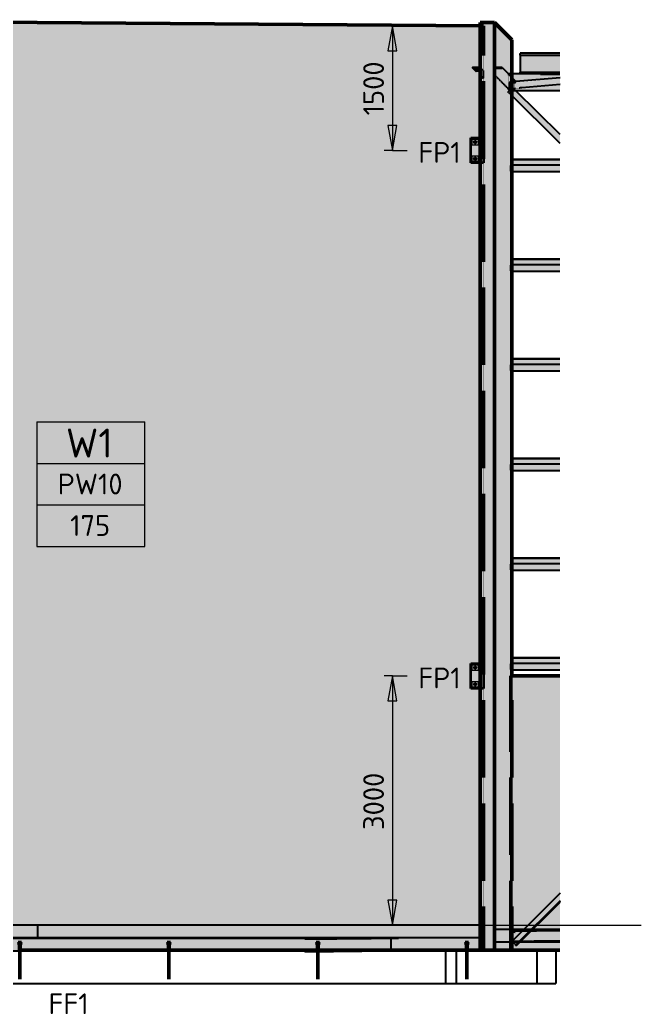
# Model space of a CAD drawing. Header units: millimetres. Extents: x -1292747 to -1174108, y -8316 to 50210.
# Drawn here: x -1286331 to -1278849, y 4129 to 16099 of the extents above; entities that cross this region are included whole.
import ezdxf

# ---------------------------------------------------------------- set-up
doc = ezdxf.new("R2010")
doc.units = ezdxf.units.MM
doc.linetypes.add('Hidden', pattern=[4, 3, -1])
doc.linetypes.add('Hidden Double', pattern=[7, 5, -2])
for name, color, linetype, lineweight in [('A-010-D_DIM', 211, 'Continuous', 13), ('A-010-D_DIM-100', 211, 'Continuous', 13), ('A-060-M_DETAIL', 3, 'Continuous', 25), ('A-200-A_WALL', 211, 'Continuous', 18), ('A-200-H_WALL', 111, 'Continuous', 13), ('A-200-M_WALL_EXT', 113, 'Continuous', 13), ('A-200-M_WALL_PAT', 111, 'Continuous', 13), ('A-200-MH_WALL', 110, 'Hidden', 13), ('A-230-M_FLOOR', 192, 'Continuous', 13), ('A-230-MH_FLOOR', 190, 'Hidden Double', 13), ('S-160-M_FOUND', 171, 'Continuous', 13), ('S-280-M_STRUCT_FRAME', 12, 'Continuous', 13), ('Z-060-M_DETAIL', 92, 'Continuous', 25), ('Z-230-A_LEVEL', 51, 'Continuous', 13)]:
    doc.layers.add(name, color=color, linetype=linetype, lineweight=lineweight)
doc.styles.add('ISOCPEUR', font='isocpeur.ttf', dxfattribs={"height": 250})
doc.styles.add('ISOCPEUR_B', font='', dxfattribs={"height": 350})
doc.styles.get('ISOCPEUR_B').set_extended_font_data('ISOCPEUR', bold=True)
doc.dimstyles.new('2_5___Arrow___Transparent', dxfattribs={"dimscale": 304.8, "dimtxt": 248.995294, "dimasz": 0.984252, "dimexe": 0.328084, "dimexo": 0.524934, "dimgap": 0.082021, "dimtad": 1, "dimdec": 0, "dimzin": 0, "dimdsep": 46, "dimtxsty": 'ISOCPEUR', "dimsah": 1, "dimcen": 0.09, "dimadec": 0, "dimazin": 0, "dimtfac": 1, "dimtdec": 4, "dimtix": 1, "dimtmove": 0, "dimatfit": 3, "dimfxl": 1, "dimtvp": 1, "dimtolj": 1, "dimtzin": 0, "dimlwd": 18, "dimlwe": 18, "dimarcsym": 2})

# ---------------------------------------------------------------- blocks, each defined once
blk = doc.blocks.new('NRP_Framing-Steel-EA - RA728 - 90x90x8EA-4104764-S3_501-PRECAST SECTION 1B')
at = {"layer": 'S-280-M_STRUCT_FRAME', "linetype": 'Hidden', "lineweight": 25}
for points in [[(-1280789, 15437), (-1280789, 15527), (-1280880, 15528), (-1280880, 15525), (-1280878, 15521), (-1280875, 15520), (-1280802, 15518), (-1280799, 15516), (-1280798, 15513), (-1280797, 15511), (-1280797, 15442), (-1280796, 15438), (-1280792, 15437)], [(-1280836, 15481), (-1280876, 15520), (-1280878, 15521), (-1280837, 15481)], [(-1280797, 15481), (-1280798, 15512), (-1280805, 15519), (-1280874, 15519), (-1280836, 15481), (-1280798, 15481)], [(-1280797, 15511), (-1280798, 15515), (-1280800, 15517), (-1280804, 15519), (-1280805, 15518), (-1280798, 15511)], [(-1280789, 15432), (-1280789, 15434), (-1280794, 15437), (-1280796, 15438)], [(-1280789, 15437), (-1280792, 15437), (-1280789, 15434)]]:
    blk.add_hatch(color=256, dxfattribs=at).paths.add_polyline_path(points)
at = {"layer": 'S-280-M_STRUCT_FRAME', "lineweight": 25}
for p, q in [((-1280789, 15527), (-1280880, 15528)), ((-1280880, 15528), (-1280880, 15525)), ((-1280878, 15521), (-1280839, 15482)), ((-1280875, 15520), (-1280805, 15519)), ((-1280797, 15481), (-1280836, 15481)), ((-1280797, 15511), (-1280797, 15442)), ((-1280789, 15437), (-1280789, 15527)), ((-1280796, 15438), (-1280788, 15430)), ((-1280792, 15437), (-1280789, 15437))]:
    blk.add_line(p, q, dxfattribs=at)
at = {"layer": 'S-280-M_STRUCT_FRAME', "linetype": 'Hidden', "lineweight": 25}
for p, q in [((-1280751, 15489), (-1280789, 15527)), ((-1280751, 15489), (-1280752, 15399)), ((-1280789, 15437), (-1280752, 15399)), ((-1280788, 15430), (-1280758, 15400)), ((-1280752, 15399), (-1280755, 15399))]:
    blk.add_line(p, q, dxfattribs=at)
at = {"layer": 'S-280-M_STRUCT_FRAME', "lineweight": 25, "flags": 128}
for points in [[(-1280880, 15525), (-1280880, 15524), (-1280879, 15523), (-1280879, 15522), (-1280878, 15521), (-1280877, 15520), (-1280876, 15520), (-1280875, 15520)], [(-1280805, 15519), (-1280804, 15519), (-1280802, 15518), (-1280800, 15517), (-1280799, 15516), (-1280798, 15515), (-1280798, 15513), (-1280797, 15511)], [(-1280797, 15442), (-1280797, 15441), (-1280797, 15440), (-1280796, 15439), (-1280796, 15438), (-1280795, 15437), (-1280794, 15437), (-1280792, 15437)]]:
    blk.add_lwpolyline(points, dxfattribs=at)
at = {"layer": 'S-280-M_STRUCT_FRAME', "lineweight": 25}
blk.add_ellipse((-1280836, 15486), major_axis=(3.54, 3.53), ratio=0.992414, start_param=3.141593, end_param=3.925774, dxfattribs=at)
at = {"layer": 'S-280-M_STRUCT_FRAME', "linetype": 'Hidden', "lineweight": 25}
blk.add_ellipse((-1280755, 15404), major_axis=(3.54, 3.53), ratio=0.992414, start_param=3.141593, end_param=3.925774, dxfattribs=at)
blk = doc.blocks.new('NRP_Framing-Steel-EA - RB725 - 75x75x8EA-3939197-S3_501-PRECAST SECTION 1B')
at = {"layer": 'S-280-M_STRUCT_FRAME', "linetype": 'Hidden', "lineweight": 25}
h = blk.add_hatch(color=256, dxfattribs=at)
h.paths.add_polyline_path([(-1280380, 15348), (-1280378, 15349), (-1280382, 15348), (-1280380, 15348)])
h.paths.add_polyline_path([(-1280362, 15350), (-1279826, 15399), (-1279826, 15403), (-1280358, 15355), (-1280359, 15352), (-1280362, 15350)])
for points in [[(-1280380, 15348), (-1280302, 15348), (-1279826, 15391), (-1279826, 15398), (-1280378, 15348)], [(-1280358, 15356), (-1279826, 15403), (-1279826, 15406), (-1280358, 15359)], [(-1280291, 15340), (-1279826, 15382), (-1279826, 15391), (-1280297, 15347), (-1280293, 15345), (-1280291, 15342), (-1280291, 15340)], [(-1280296, 15286), (-1279826, 15328), (-1279826, 15382), (-1280291, 15340), (-1280292, 15328)], [(-1280289, 15281), (-1279826, 15323), (-1279826, 15328), (-1280296, 15286), (-1280295, 15283), (-1280293, 15281), (-1280289, 15281)], [(-1280289, 15281), (-1280285, 15281), (-1280193, 15289)]]:
    blk.add_hatch(color=256, dxfattribs=at).paths.add_polyline_path(points)
for p, q in [((-1280422, 15353), (-1280358, 15359)), ((-1280422, 15350), (-1280422, 15353)), ((-1280378, 15341), (-1280418, 15345)), ((-1280372, 15279), (-1280372, 15333)), ((-1280366, 15273), (-1280369, 15274)), ((-1280285, 15281), (-1280366, 15273))]:
    blk.add_line(p, q, dxfattribs=at)
at = {"layer": 'S-280-M_STRUCT_FRAME', "lineweight": 25}
for p, q in [((-1280358, 15359), (-1279826, 15406)), ((-1279826, 15322), (-1280285, 15281))]:
    blk.add_line(p, q, dxfattribs=at)
at = {"layer": 'S-280-M_STRUCT_FRAME', "linetype": 'Hidden', "lineweight": 25}
for centre, major_axis, start_param, end_param in [((-1280418, 15350), (-0.45, 4.98), 1.440557, 3.011353), ((-1280378, 15333), (-0.71, 7.97), 4.58215, 6.152946), ((-1280369, 15279), (-0.45, 4.98), 1.440557, 3.011354)]:
    blk.add_ellipse(centre, major_axis=major_axis, ratio=0.74367, start_param=start_param, end_param=end_param, dxfattribs=at)
blk = doc.blocks.new('NRP_Framing-Steel-EA - WB725 - 75x75x8EA-3950898-S3_501-PRECAST SECTION 1B')
at = {"layer": 'S-280-M_STRUCT_FRAME', "linetype": 'Hidden', "lineweight": 25}
for points in [[(-1279826, 14612), (-1279826, 14717), (-1280363, 15248), (-1280432, 15248), (-1280436, 15244), (-1280436, 15215), (-1279849, 14635)], [(-1279826, 14717), (-1279826, 14717), (-1280144, 15031)]]:
    blk.add_hatch(color=256, dxfattribs=at).paths.add_polyline_path(points)
for p, q in [((-1280451, 15229), (-1280436, 15244)), ((-1280436, 15215), (-1280451, 15229)), ((-1280432, 15248), (-1280398, 15283)), ((-1280363, 15248), (-1280398, 15283)), ((-1280398, 15283), (-1280398, 15283)), ((-1280363, 15248), (-1280398, 15283))]:
    blk.add_line(p, q, dxfattribs=at)
at = {"layer": 'S-280-M_STRUCT_FRAME', "lineweight": 25}
for p, q in [((-1280436, 15244), (-1280432, 15248)), ((-1279826, 14612), (-1280436, 15215)), ((-1279826, 14717), (-1280363, 15248)), ((-1279826, 14717), (-1280363, 15248))]:
    blk.add_line(p, q, dxfattribs=at)
blk = doc.blocks.new('NRP_Framing-Steel-EA - WB725 - 75x75x8EA-3950896-S3_501-PRECAST SECTION 1B')
at = {"layer": 'S-280-M_STRUCT_FRAME', "linetype": 'Hidden', "lineweight": 25}
for points in [[(-1280400, 5005), (-1279826, 5577), (-1279826, 5584), (-1280403, 5008), (-1280401, 5006)], [(-1280362, 4967), (-1279826, 5501), (-1279826, 5577), (-1280400, 5005)], [(-1280359, 4964), (-1279826, 5496), (-1279826, 5501), (-1280361, 4967), (-1280359, 4964)], [(-1280359, 4958), (-1279826, 5489), (-1279826, 5495), (-1280361, 4961), (-1280360, 4959)], [(-1279826, 5485), (-1279826, 5489), (-1280359, 4958), (-1280357, 4956)], [(-1279826, 5478), (-1279826, 5485), (-1280357, 4956), (-1280350, 4956)]]:
    blk.add_hatch(color=256, dxfattribs=at).paths.add_polyline_path(points)
at = {"layer": 'S-280-M_STRUCT_FRAME', "lineweight": 25}
for p, q in [((-1279826, 5584), (-1280403, 5009)), ((-1279826, 5495), (-1280362, 4961)), ((-1279826, 5485), (-1280357, 4956)), ((-1280350, 4956), (-1279826, 5478)), ((-1280362, 4967), (-1280400, 5005)), ((-1280357, 4956), (-1280359, 4958)), ((-1280350, 4956), (-1280357, 4956))]:
    blk.add_line(p, q, dxfattribs=at)
for centre, major_axis, start_param, end_param in [((-1280399, 5005), (-3.53, 3.54), 6.221689, 7.792486), ((-1280363, 4967), (-5.65, 5.66), 4.127294, 4.650893), ((-1280358, 4958), (-3.53, 3.54), 6.221689, 7.792486)]:
    blk.add_ellipse(centre, major_axis=major_axis, ratio=0.061747, start_param=start_param, end_param=end_param, dxfattribs=at)
at = {"layer": 'S-280-M_STRUCT_FRAME', "linetype": 'Hidden', "lineweight": 25}
for centre in [(-1280399, 5005), (-1280358, 4958)]:
    blk.add_ellipse(centre, major_axis=(-3.53, 3.54), ratio=0.061747, start_param=6.221689, end_param=6.483489, dxfattribs=at)
blk = doc.blocks.new('NRP_Precast Connection Single _v2_ - F_ - BASE DETAIL _SLAB_-1252420-S3_501-PRECAST SECTION 1B')
at = {"layer": 'Z-060-M_DETAIL', "lineweight": 50}
blk.add_hatch(color=256, dxfattribs=at).paths.add_polyline_path([(-1282742, 4969), (-1282740, 4969), (-1282737, 4972), (-1282736, 4977), (-1282740, 4981), (-1282745, 4980), (-1282748, 4977), (-1282748, 4973), (-1282743, 4969)])
at = {"layer": 'Z-060-M_DETAIL', "lineweight": 35}
for p, q in [((-1282721, 4995), (-1282763, 4995)), ((-1282763, 4995), (-1282763, 4990)), ((-1282763, 4990), (-1282758, 4985)), ((-1282758, 4985), (-1282758, 4965)), ((-1282758, 4965), (-1282755, 4961)), ((-1282755, 4961), (-1282755, 4900)), ((-1282729, 4962), (-1282726, 4965)), ((-1282729, 4900), (-1282729, 4962)), ((-1282726, 4985), (-1282721, 4990)), ((-1282726, 4965), (-1282726, 4985)), ((-1282721, 4990), (-1282721, 4995)), ((-1282755, 4900), (-1282750, 4900)), ((-1282750, 4900), (-1282734, 4900)), ((-1282734, 4900), (-1282729, 4900))]:
    blk.add_line(p, q, dxfattribs=at)
at = {"layer": 'Z-060-M_DETAIL', "lineweight": 18}
for p, q in [((-1282734, 4935), (-1282750, 4935)), ((-1282750, 4935), (-1282750, 4900)), ((-1282734, 4900), (-1282734, 4935))]:
    blk.add_line(p, q, dxfattribs=at)
at = {"layer": 'Z-060-M_DETAIL', "lineweight": 50}
blk.add_line((-1282742, 4935), (-1282742, 4550), dxfattribs=at)
at = {"layer": 'Z-060-M_DETAIL', "lineweight": 18}
for start, end in [(0, 180), (180, 0)]:
    blk.add_arc((-1282742, 4975), 6, start, end, dxfattribs=at)
blk = doc.blocks.new('NRP_Precast Connection Single _v2_ - F_ - PANEL DETAIL _CORNER CLIP_-1252424-S3_501-PRECAST SECTION 1B')
at = {"layer": 'Z-060-M_DETAIL', "lineweight": 35}
for p, q in [((-1280898, 14377), (-1280898, 14677)), ((-1280898, 14677), (-1280748, 14677)), ((-1280748, 14677), (-1280748, 14377)), ((-1280748, 14377), (-1280898, 14377))]:
    blk.add_line(p, q, dxfattribs=at)
at = {"layer": 'Z-060-M_DETAIL', "lineweight": 18}
for p, q in [((-1280883, 14592), (-1280883, 14662)), ((-1280883, 14662), (-1280813, 14662)), ((-1280813, 14662), (-1280813, 14592)), ((-1280813, 14592), (-1280883, 14592)), ((-1280883, 14392), (-1280883, 14462)), ((-1280883, 14462), (-1280813, 14462)), ((-1280813, 14392), (-1280883, 14392)), ((-1280813, 14462), (-1280813, 14392))]:
    blk.add_line(p, q, dxfattribs=at)
at = {"layer": 'Z-060-M_DETAIL', "lineweight": 13}
for p, q in [((-1280873, 14627), (-1280848, 14627)), ((-1280848, 14627), (-1280848, 14652)), ((-1280848, 14627), (-1280848, 14602)), ((-1280823, 14627), (-1280848, 14627)), ((-1280873, 14427), (-1280848, 14427)), ((-1280848, 14427), (-1280848, 14452)), ((-1280848, 14427), (-1280848, 14402)), ((-1280823, 14427), (-1280848, 14427))]:
    blk.add_line(p, q, dxfattribs=at)
at = {"layer": 'Z-060-M_DETAIL'}
for p, q in [((-1280865, 14627), (-1280856, 14642)), ((-1280865, 14627), (-1280856, 14612)), ((-1280856, 14642), (-1280839, 14642)), ((-1280856, 14612), (-1280839, 14612)), ((-1280839, 14642), (-1280830, 14627)), ((-1280839, 14612), (-1280830, 14627)), ((-1280865, 14427), (-1280856, 14442)), ((-1280865, 14427), (-1280856, 14412)), ((-1280856, 14442), (-1280839, 14442)), ((-1280856, 14412), (-1280839, 14412)), ((-1280839, 14442), (-1280830, 14427)), ((-1280839, 14412), (-1280830, 14427))]:
    blk.add_line(p, q, dxfattribs=at)
for centre in [(-1280848, 14627), (-1280848, 14427)]:
    blk.add_circle(centre, 10, dxfattribs=at)
blk = doc.blocks.new('NRP_Wall Instance Details Tag _v2_ - Details-2288399-S3_501-PRECAST SECTION 1B')
at = {"layer": 'A-200-A_WALL'}
for p, q in [((-1286127, 11260), (-1284827, 11260)), ((-1286127, 11260), (-1286127, 9760)), ((-1284827, 9760), (-1284827, 11260)), ((-1286127, 10760), (-1284827, 10760)), ((-1286127, 10260), (-1284827, 10260)), ((-1286127, 9760), (-1284827, 9760)), ((-1286127, 9760), (-1284827, 9760))]:
    blk.add_line(p, q, dxfattribs=at)
blk = doc.blocks.new('DIMBLOCK1-S3_501-PRECAST SECTION 1B')
at = {"layer": 'A-010-D_DIM-100', "lineweight": 18}
for points in [[(-1281845, 8200), (-1281898, 7900), (-1281792, 7900)], [(-1281845, 5200), (-1281792, 5500), (-1281898, 5500)]]:
    blk.add_hatch(color=256, dxfattribs=at).paths.add_polyline_path(points)
for p, q in [((-1281845, 8200), (-1281945, 8200)), ((-1281845, 8200), (-1281898, 7900)), ((-1281845, 8200), (-1281845, 5200)), ((-1281792, 7900), (-1281845, 8200)), ((-1281845, 8200), (-1281668, 8200)), ((-1281898, 7900), (-1281792, 7900)), ((-1281792, 5500), (-1281898, 5500)), ((-1281898, 5500), (-1281845, 5200)), ((-1281845, 5200), (-1281792, 5500)), ((-1281845, 5200), (-1281945, 5200)), ((-1281845, 5200), (-1281793, 5200))]:
    blk.add_line(p, q, dxfattribs=at)
at = {"layer": 'A-010-D_DIM-100', "color": 0, "lineweight": 18, "insert": (-1282196, 6346), "char_height": 250, "width": 850.41, "attachment_point": 1, "rotation": 90, "line_spacing_factor": 1.149209, "style": 'ISOCPEUR'}
blk.add_mtext('3000', dxfattribs=at)
blk = doc.blocks.new('DIMBLOCK2-S3_501-PRECAST SECTION 1B')
at = {"layer": 'A-010-D_DIM-100', "lineweight": 18}
for points in [[(-1281845, 16027), (-1281898, 15727), (-1281792, 15727)], [(-1281845, 14527), (-1281792, 14827), (-1281898, 14827)]]:
    blk.add_hatch(color=256, dxfattribs=at).paths.add_polyline_path(points)
for p, q in [((-1281845, 16027), (-1281945, 16027)), ((-1281845, 16027), (-1281898, 15727)), ((-1281845, 16027), (-1281845, 14527)), ((-1281792, 15727), (-1281845, 16027)), ((-1281845, 16027), (-1280908, 16027)), ((-1281898, 15727), (-1281792, 15727)), ((-1281792, 14827), (-1281898, 14827)), ((-1281898, 14827), (-1281845, 14527)), ((-1281845, 14527), (-1281792, 14827)), ((-1281845, 14527), (-1281945, 14527)), ((-1281845, 14527), (-1281668, 14527))]:
    blk.add_line(p, q, dxfattribs=at)
at = {"layer": 'A-010-D_DIM-100', "color": 0, "lineweight": 18, "insert": (-1282196, 14949), "char_height": 250, "width": 787.21, "attachment_point": 1, "rotation": 90, "line_spacing_factor": 1.149209, "style": 'ISOCPEUR'}
blk.add_mtext('1500', dxfattribs=at)

msp = doc.modelspace()

# ---------------------------------------------------------------- hatches: boundary and pattern name
at = {"layer": 'A-200-H_WALL'}
for points in [[(-1281294.1, 4900), (-1280960.3, 4900), (-1280960.8, 4962), (-1280963.3, 4965), (-1280963.3, 4985), (-1280968.3, 4990), (-1280968.3, 4995), (-1280926.3, 4995), (-1280926.3, 4990), (-1280931.3, 4985), (-1280931.6, 4964.7), (-1280934.3, 4961.4), (-1280934.3, 4900), (-1280789.4, 4900), (-1280789.4, 15431.8), (-1280795.6, 15438), (-1280797.4, 15441.9), (-1280797.4, 15480.7), (-1280838.3, 15481.3), (-1280839.3, 15482.1), (-1280877.9, 15520.9), (-1280879.8, 15527.2), (-1280879.8, 15527.9), (-1280789.4, 15527.9), (-1280789.4, 16027), (-1290119.8, 16098.8), (-1290119.8, 15805.2), (-1290030.9, 15805.2), (-1290030.9, 15059.5), (-1290029.3, 15061), (-1290024.3, 15061), (-1290024.3, 15019), (-1290029.3, 15019), (-1290030.9, 15019), (-1290030.9, 13731.5), (-1290029.3, 13733), (-1290024.3, 13733), (-1290024.3, 13691), (-1290029.3, 13691), (-1290030.9, 13691), (-1290030.9, 12403.5), (-1290029.3, 12405), (-1290024.3, 12405), (-1290024.3, 12363), (-1290029.3, 12363), (-1290030.9, 12363), (-1290030.9, 11075.5), (-1290029.3, 11077), (-1290024.3, 11077), (-1290024.3, 11035), (-1290029.3, 11035), (-1290030.9, 11035), (-1290030.9, 9747.5), (-1290029.3, 9749), (-1290024.3, 9749), (-1290024.3, 9707), (-1290029.3, 9707), (-1290030.9, 9707), (-1290030.9, 8419.5), (-1290029.3, 8421), (-1290024.3, 8421), (-1290024.3, 8379), (-1290029.3, 8379), (-1290030.9, 8379), (-1290030.9, 4900), (-1289932.8, 4900), (-1289933.3, 4962), (-1289935.8, 4965), (-1289935.8, 4985), (-1289940.8, 4990), (-1289940.8, 4995), (-1289898.8, 4995), (-1289898.8, 4990), (-1289903.8, 4985), (-1289903.8, 4965), (-1289906.8, 4961.4), (-1289906.8, 4900), (-1288138.3, 4900), (-1288138.8, 4962), (-1288141.3, 4965), (-1288141.3, 4985), (-1288146.3, 4990), (-1288146.3, 4995), (-1288104.3, 4995), (-1288104.3, 4990), (-1288109.3, 4985), (-1288109.3, 4965), (-1288112.3, 4961.4), (-1288112.3, 4900), (-1286343.8, 4900), (-1286344.3, 4962), (-1286346.8, 4965), (-1286346.8, 4985), (-1286351.8, 4990), (-1286351.8, 4995), (-1286309.8, 4995), (-1286309.8, 4990), (-1286314.8, 4985), (-1286314.8, 4965), (-1286317.8, 4961.4), (-1286317.8, 4900), (-1284549.3, 4900), (-1284549.8, 4962), (-1284552.3, 4965), (-1284552.3, 4985), (-1284557.3, 4990), (-1284557.3, 4995), (-1284515.3, 4995), (-1284515.3, 4990), (-1284520.3, 4985), (-1284520.3, 4965), (-1284523.3, 4961.4), (-1284523.3, 4900), (-1282754.8, 4900), (-1282755.3, 4962), (-1282757.8, 4965), (-1282757.8, 4985), (-1282762.8, 4990), (-1282762, 4995), (-1282720.8, 4995), (-1282720.8, 4990), (-1282725.8, 4985), (-1282725.8, 4965), (-1282728.8, 4961.4), (-1282728.8, 4900), (-1282725.8, 4900)], [(-1280359.5, 4900), (-1279826.1, 4900), (-1279826.1, 5478), (-1280350, 4955.7), (-1280356.5, 4955.7), (-1280361.4, 4961.6), (-1280359.5, 4964.5), (-1280361.9, 4967), (-1280402.6, 5009.1), (-1279826.1, 5584), (-1279826.1, 8200), (-1280418.5, 8200), (-1280418.5, 4900)]]:
    msp.add_hatch(color=256, dxfattribs=at).paths.add_polyline_path(points)
h = msp.add_hatch(color=256, dxfattribs=at)
h.paths.add_polyline_path([(-1280560.1, 4900), (-1280418.5, 4900), (-1280417.6, 8200), (-1280405.5, 8200), (-1280405.5, 8274), (-1280417.5, 8275.1), (-1280417.6, 8292.6), (-1280417.3, 8350), (-1280405.5, 8350), (-1280405.5, 9474), (-1280417.5, 9475.1), (-1280417.6, 9481.7), (-1280417.3, 9550), (-1280405.5, 9550), (-1280405.5, 10674), (-1280417.5, 10675.1), (-1280417.6, 10677.9), (-1280417.3, 10750), (-1280405.5, 10750), (-1280405.5, 11874), (-1280417.5, 11875.1), (-1280417.6, 11877.9), (-1280417.3, 11950), (-1280405.5, 11950), (-1280405.5, 13074), (-1280417.5, 13075.1), (-1280417.6, 13077.9), (-1280417.3, 13150), (-1280405.5, 13150), (-1280405.5, 14274), (-1280417.5, 14275.1), (-1280417.6, 14277.9), (-1280417.3, 14350), (-1280405.5, 14350), (-1280405.5, 15184.5), (-1280435.9, 15214.6), (-1280435.9, 15244), (-1280432, 15248), (-1280443.6, 15248.5), (-1280444.4, 15255.5), (-1280444.5, 15267.4), (-1280447.2, 15268.1), (-1280613.8, 15435.5), (-1280613.8, 4900)])
h.paths.add_polyline_path([(-1280610.7, 15435.5), (-1280607.6, 15436.5), (-1280605.9, 15439.3), (-1280606.8, 15439.4), (-1280610.7, 15435.5)])
h.paths.add_polyline_path([(-1280444, 15445.3), (-1280443.2, 15448), (-1280405.5, 15448), (-1280405.5, 15858.3), (-1280613.8, 16067.7), (-1280613.8, 15525.8), (-1280523.4, 15525.1), (-1280444.1, 15445.5)])
h.paths.add_polyline_path([(-1280528.4, 15517.2), (-1280525.3, 15518.2), (-1280523.5, 15521), (-1280524.5, 15521), (-1280528.3, 15517.3)])
at = {"layer": 'A-200-M_WALL_PAT'}
h = msp.add_hatch(dxfattribs=at)
h.set_pattern_fill('FP_1', color=8, angle=-63.43495, style=0, pattern_type=2)
h.set_pattern_definition([(296.565, (-1293969.32, 76.2), (-0.0004, 507.9998), [56.796, -1079.126]), (33.69, (-1293943.9, 25.4), (0.0002, 508.0005), [91.58, -1740.04]), (33.69, (-1293435.9, 25.4), (0.0002, 508.0005), [91.58, -1740.04]), (33.69, (-1292927.9, 25.4), (0.0002, 508.0005), [91.58, -1740.04]), (116.565, (-1293867.72, 76.2), (-0.0004, 507.9998), [56.796, -1079.126]), (213.69, (-1293893.1, 127), (0.0002, 508.0005), [91.58, -1740.04]), (213.69, (-1293385.1, 127), (0.0002, 508.0005), [91.58, -1740.04]), (213.69, (-1292877.1, 127), (0.0002, 508.0005), [91.58, -1740.04]), (26.565, (-1293766.1, 76.2), (0.0005, 508), [113.592, -1022.33]), (26.565, (-1293258.1, 76.2), (0.0005, 508), [113.592, -1022.33]), (270, (-1293664.5, 127), (508, 0.0004), [50.8, -457.2]), (225, (-1293664.5, 76.2), (-0.0004, 507.9997), [71.842, -646.578]), (135, (-1293715.3, 25.4), (-0.0004, 507.9997), [71.842, -646.578]), (288.43505, (-1293867.72, 228.6), (-0.0006, 508), [80.322, -1526.115]), (18.435, (-1293842.3, 152.4), (-0.0006, 508), [80.322, -1526.115]), (18.435, (-1293334.3, 152.4), (-0.0006, 508), [80.322, -1526.115]), (18.435, (-1292826.3, 152.4), (-0.0006, 508), [80.322, -1526.115]), (135, (-1293766.1, 177.8), (-0.0004, 507.9997), [71.842, -646.578]), (180, (-1293816.9, 228.6), (0.0004, -508), [50.8, -457.2]), (251.56505, (-1293994.72, 355.6), (-0.0003, 508), [80.322, -1526.115]), (315, (-1294020.1, 279.4), (-0.0004, 507.9997), [71.842, -646.578]), (71.56505, (-1293969.32, 228.6), (-0.0003, 508), [80.322, -1526.115]), (135, (-1293943.9, 304.8), (-0.0004, 507.9997), [71.842, -646.578]), (225, (-1293791.5, 355.6), (-0.0004, 507.9997), [71.842, -646.578]), (123.69, (-1293842.32, 304.8), (0.0002, 508.0005), [91.58, -1740.04]), (123.69, (-1293334.32, 304.8), (0.0002, 508.0005), [91.58, -1740.04]), (26.565, (-1293893.1, 381), (0.0005, 508), [56.796, -1079.126]), (26.565, (-1293385.1, 381), (0.0005, 508), [56.796, -1079.126]), (315, (-1293842.3, 406.4), (-0.0004, 507.9997), [71.842, -646.578]), (213.69, (-1293613.7, 482.6), (0.0002, 508.0005), [91.58, -1740.04]), (213.69, (-1293105.7, 482.6), (0.0002, 508.0005), [91.58, -1740.04]), (213.69, (-1292597.7, 482.6), (0.0002, 508.0005), [91.58, -1740.04]), (296.565, (-1293689.92, 431.8), (-0.0004, 507.9998), [56.796, -1079.126]), (45, (-1293664.5, 381), (-0.0004, 507.9997), [71.842, -646.578]), (90, (-1293613.7, 431.8), (-508, -0.0004), [50.8, -457.2]), (213.69, (-1293842.3, 508), (0.0002, 508.0005), [91.58, -1740.04]), (213.69, (-1293334.3, 508), (0.0002, 508.0005), [91.58, -1740.04]), (213.69, (-1292826.3, 508), (0.0002, 508.0005), [91.58, -1740.04]), (315, (-1293918.5, 457.2), (-0.0004, 507.9997), [35.921, -682.499]), (26.565, (-1293893.1, 431.8), (0.0005, 508), [56.796, -1079.126]), (26.565, (-1293385.1, 431.8), (0.0005, 508), [56.796, -1079.126]), (90, (-1293842.3, 457.2), (-508, -0.0004), [50.8, -457.2]), (333.435, (-1294045.5, 482.6), (-0.001, 508), [56.796, -1079.126]), (333.435, (-1293537.5, 482.6), (-0.001, 508), [56.796, -1079.126]), (243.435, (-1293994.72, 457.2), (-0.0004, 507.9998), [56.796, -1079.126]), (161.565, (-1294020.1, 406.4), (-0.0003, 508), [80.322, -1526.115]), (161.565, (-1293512.1, 406.4), (-0.0003, 508), [80.322, -1526.115]), (161.565, (-1293004.1, 406.4), (-0.0003, 508), [80.322, -1526.115]), (45, (-1294096.3, 431.8), (-0.0004, 507.9997), [71.842, -646.578]), (26.565, (-1294070.9, 0.0002), (0.0005, 508), [56.796, -1079.126]), (26.565, (-1293562.9, -0.0003), (0.0005, 508), [56.796, -1079.126]), (116.565, (-1294020.12, 25.4), (-0.0004, 507.9998), [56.796, -1079.126]), (206.565, (-1294045.5, 76.2), (0.0005, 508), [56.796, -1079.126]), (206.565, (-1293537.5, 76.2), (0.0005, 508), [56.796, -1079.126]), (296.565, (-1294096.32, 50.8), (-0.0004, 507.9998), [56.796, -1079.126]), (14.036, (-1293715.3, 228.6), (0.002, 508), [104.727, -1989.81]), (14.036, (-1293207.3, 228.6), (0.002, 508), [104.727, -1989.81]), (14.036, (-1292699.3, 228.6), (0.002, 508), [104.727, -1989.81]), (14.036, (-1292191.3, 228.6), (0.002, 508), [104.727, -1989.81]), (135, (-1293613.7, 254), (-0.0004, 507.9997), [71.842, -646.578]), (198.435, (-1293664.5, 304.8), (-0.0006, 508), [80.322, -1526.115]), (198.435, (-1293156.5, 304.8), (-0.0006, 508), [80.322, -1526.115]), (198.435, (-1292648.5, 304.8), (-0.0006, 508), [80.322, -1526.115]), (296.565, (-1293740.72, 279.4), (-0.0004, 507.9998), [56.796, -1079.126]), (333.435, (-1294070.9, 152.4), (-0.001, 508), [56.796, -1079.126]), (333.435, (-1293562.9, 152.4), (-0.001, 508), [56.796, -1079.126]), (45, (-1294020.1, 127), (-0.0004, 507.9997), [35.921, -682.499]), (116.565, (-1293994.72, 152.4), (-0.0004, 507.9998), [56.796, -1079.126]), (225, (-1294020.1, 203.2), (-0.0004, 507.9997), [71.842, -646.578])])
h.paths.add_polyline_path([(-1280613.8, 4900), (-1280613.8, 16067.7), (-1280789.4, 16069), (-1280789.4, 4900)])
at = {"layer": 'S-280-M_STRUCT_FRAME'}
for points in [[(-1279826.1, 15689.2), (-1279826.1, 15696.6), (-1280307.2, 15695.6), (-1280307.5, 15689.2), (-1280193.1, 15689.2)], [(-1279826.1, 15672.6), (-1279826.1, 15689.2), (-1280307.5, 15689.2), (-1280307.5, 15672.6), (-1280193.1, 15672.6)], [(-1280101.4, 15470.6), (-1279826.1, 15470.6), (-1279826.1, 15672.6), (-1280301.4, 15672.6), (-1280301.4, 15470.6), (-1280193.1, 15470.6)], [(-1280610.7, 15435.5), (-1280605.7, 15440.4), (-1280604.9, 15513.2), (-1280602.7, 15516), (-1280599.5, 15517.5), (-1280597.7, 15517.7), (-1280528.4, 15517.2), (-1280523.4, 15522.1), (-1280523.4, 15525.1), (-1280613.8, 15525.8), (-1280613.8, 15435.5)], [(-1280438.6, 15272.4), (-1280438, 15341.2), (-1280605.7, 15509.7), (-1280604.9, 15439.6), (-1280494.1, 15328.3)], [(-1280438, 15341.2), (-1280436.9, 15345.1), (-1280434, 15348.1), (-1280430, 15349.1), (-1280597.7, 15517.7), (-1280601.2, 15516.9), (-1280604, 15514.7), (-1280605.5, 15511.5), (-1280604.9, 15508.9), (-1280440.1, 15343.2)], [(-1280361.3, 15349.1), (-1280528.4, 15517.2), (-1280596.9, 15516.9), (-1280430, 15349.1), (-1280371.9, 15349.1)], [(-1280361.7, 15349.6), (-1280359.7, 15350.8), (-1280357.9, 15354.3), (-1280358.7, 15356.5), (-1280523.5, 15521), (-1280525.3, 15518.2), (-1280528.4, 15517.2), (-1280361.8, 15349.7)], [(-1280357.7, 15355.6), (-1280358.5, 15359.4), (-1280523.4, 15525.1), (-1280523.4, 15522.1), (-1280357.8, 15355.6)], [(-1280431.7, 15433), (-1279826.1, 15433.2), (-1279826.1, 15448), (-1280443.6, 15447.5), (-1280444, 15445.3), (-1280431.7, 15433)], [(-1280101.4, 15454), (-1279826.1, 15454), (-1279826.1, 15470.6), (-1280307.5, 15470.6), (-1280307.5, 15454), (-1280193.1, 15454)], [(-1279917.9, 15448), (-1279826.1, 15448.7), (-1279826.1, 15454), (-1280307.5, 15454), (-1280307.2, 15448), (-1280009.6, 15448)], [(-1280443.6, 15267.4), (-1280610.7, 15435.5), (-1280613.8, 15435.5), (-1280446.6, 15267.4)], [(-1280443.6, 15267.4), (-1280440.1, 15268.9), (-1280438.6, 15272.4), (-1280605.9, 15439.3), (-1280607.6, 15436.5), (-1280610.7, 15435.5), (-1280504.1, 15328.3)], [(-1280443.2, 15248), (-1279826.1, 15248.6), (-1279826.1, 15263), (-1280444.5, 15263), (-1280443.6, 15248.5)], [(-1279826.1, 14419.1), (-1279826.1, 14421), (-1280397.7, 14421), (-1280397.7, 14419.1), (-1280009.6, 14419.1)], [(-1279826.1, 14417.1), (-1279826.1, 14419.1), (-1280396.1, 14418.1), (-1280396.1, 14417.1), (-1280009.6, 14417.1)], [(-1279826.1, 14352), (-1279826.1, 14417.1), (-1280396.1, 14417.1), (-1280396.1, 14352), (-1280009.6, 14352)], [(-1279826.1, 14346.1), (-1279826.1, 14350), (-1280417.5, 14348.8), (-1280417.6, 14346.1), (-1280009.6, 14346.1)], [(-1279826.1, 14277.9), (-1279826.1, 14346.1), (-1280417.6, 14346.1), (-1280417.6, 14277.9), (-1280009.6, 14277.9)], [(-1279826.1, 14274), (-1279826.1, 14277.9), (-1280417.6, 14276.9), (-1280417.3, 14274), (-1280009.6, 14274)], [(-1279826.1, 14350), (-1279826.1, 14352), (-1280396.1, 14351), (-1280396.1, 14350), (-1280009.6, 14350)], [(-1279826.1, 13219.1), (-1279826.1, 13221), (-1280397.7, 13221), (-1280397.7, 13219.1), (-1280009.6, 13219.1)], [(-1279826.1, 13217.1), (-1279826.1, 13219.1), (-1280396.1, 13218.1), (-1280396.1, 13217.1), (-1280009.6, 13217.1)], [(-1279826.1, 13152), (-1279826.1, 13217.1), (-1280396.1, 13217.1), (-1280396.1, 13152), (-1280009.6, 13152)], [(-1279826.1, 13146.1), (-1279826.1, 13150), (-1280417.5, 13148.8), (-1280417.6, 13146.1), (-1280009.6, 13146.1)], [(-1279826.1, 13077.9), (-1279826.1, 13146.1), (-1280417.6, 13146.1), (-1280417.6, 13077.9), (-1280009.6, 13077.9)], [(-1279826.1, 13074), (-1279826.1, 13077.9), (-1280417.6, 13076.9), (-1280417.3, 13074), (-1280009.6, 13074)], [(-1279826.1, 13150), (-1279826.1, 13152), (-1280396.1, 13151), (-1280396.1, 13150), (-1280009.6, 13150)], [(-1279826.1, 12019.1), (-1279826.1, 12021), (-1280397.7, 12021), (-1280397.7, 12019.1), (-1280193.1, 12019.1)], [(-1279826.1, 12017.1), (-1279826.1, 12019.1), (-1280396.1, 12018.1), (-1280396.1, 12017.1), (-1280193.1, 12017.1)], [(-1279826.1, 11952), (-1279826.1, 12017.1), (-1280396.1, 12017.1), (-1280396.1, 11952), (-1280193.1, 11952)], [(-1279826.1, 11946.1), (-1279826.1, 11950), (-1280417.5, 11948.8), (-1280417.6, 11946.1), (-1280193.1, 11946.1)], [(-1279826.1, 11877.9), (-1279826.1, 11946.1), (-1280417.6, 11946.1), (-1280417.6, 11877.9), (-1280193.1, 11877.9)], [(-1279826.1, 11874), (-1279826.1, 11877.9), (-1280417.6, 11876.9), (-1280417.3, 11874), (-1280193.1, 11874)], [(-1279826.1, 11950), (-1279826.1, 11952), (-1280396.1, 11951), (-1280396.1, 11950), (-1280193.1, 11950)], [(-1279826.1, 10819.1), (-1279826.1, 10821), (-1280397.7, 10821), (-1280397.7, 10819.1), (-1280193.1, 10819.1)], [(-1279826.1, 10817.1), (-1279826.1, 10819.1), (-1280396.1, 10818.1), (-1280396.1, 10817.1), (-1280193.1, 10817.1)], [(-1279826.1, 10752), (-1279826.1, 10817.1), (-1280396.1, 10817.1), (-1280396.1, 10752), (-1280193.1, 10752)], [(-1279826.1, 10746.1), (-1279826.1, 10750), (-1280417.5, 10748.8), (-1280417.6, 10746.1), (-1280193.1, 10746.1)], [(-1279826.1, 10677.9), (-1279826.1, 10746.1), (-1280417.6, 10746.1), (-1280417.6, 10677.9), (-1280193.1, 10677.9)], [(-1279826.1, 10674), (-1279826.1, 10677.9), (-1280417.6, 10676.9), (-1280417.3, 10674), (-1280193.1, 10674)], [(-1279826.1, 10750), (-1279826.1, 10752), (-1280396.1, 10751), (-1280396.1, 10750), (-1280193.1, 10750)], [(-1279826.1, 9621), (-1280397.7, 9621), (-1280397.7, 9619.1), (-1279826.1, 9619.1)], [(-1279826.1, 9617.1), (-1280396.1, 9617.1), (-1280396.1, 9552), (-1279826.1, 9552)], [(-1279826.1, 9546.1), (-1279826.1, 9550), (-1280417.5, 9548.8), (-1280417.6, 9546.1)], [(-1279826.1, 9477.9), (-1279826.1, 9546.1), (-1280417.6, 9546.1), (-1280417.6, 9477.9)], [(-1279826.1, 9474), (-1279826.1, 9477.9), (-1280417.6, 9476.9), (-1280417.3, 9474)], [(-1279826.1, 9550), (-1279826.1, 9552), (-1280396.1, 9551), (-1280396.1, 9550)], [(-1279826.1, 8421), (-1280397.7, 8421), (-1280397.7, 8419.1), (-1279826.1, 8419.1)], [(-1279826.1, 8417.1), (-1280396.1, 8417.1), (-1280396.1, 8352), (-1279826.1, 8352)], [(-1279826.1, 8346.1), (-1279826.1, 8350), (-1280417.5, 8348.9), (-1280417.6, 8346.1)], [(-1279826.1, 8277.9), (-1279826.1, 8346.1), (-1280417.6, 8346.1), (-1280417.6, 8277.9)], [(-1279826.1, 8274), (-1279826.1, 8277.9), (-1280417.6, 8276.9), (-1280417.3, 8274)], [(-1279826.1, 8350), (-1279826.1, 8352), (-1280396.1, 8351), (-1280396.1, 8350)]]:
    msp.add_hatch(color=256, dxfattribs=at).paths.add_polyline_path(points)
h = msp.add_hatch(color=256, dxfattribs=at)
h.paths.add_polyline_path([(-1280444.5, 15263), (-1279826.1, 15263), (-1279826.1, 15321.8), (-1280290.9, 15280.9), (-1280295.1, 15283.2), (-1280295.8, 15285.7), (-1280291, 15342), (-1280293.7, 15345.6), (-1280298.7, 15347.7), (-1280301.6, 15347.9), (-1280383.7, 15348.6), (-1280386.7, 15349.1), (-1280434, 15348.1), (-1280436.9, 15345.1), (-1280438, 15341.2), (-1280439.3, 15269.9), (-1280442.3, 15267.6), (-1280444.5, 15267.4)])
h.paths.add_polyline_path([(-1280357.7, 15358.6), (-1279826.1, 15406.3), (-1279826.1, 15433), (-1280431.7, 15433), (-1280357.7, 15358.6)])
h = msp.add_hatch(color=256, dxfattribs=at)
h.paths.add_polyline_path([(-1279826.1, 9617.1), (-1279826.1, 9617.6), (-1280396.1, 9617.1)])
h.paths.add_polyline_path([(-1279826.1, 9617.6), (-1279826.1, 9618.1), (-1280396.1, 9617.6)])
h.paths.add_polyline_path([(-1279826.1, 9618.1), (-1279826.1, 9618.5), (-1280396.1, 9618.1)])
h.paths.add_polyline_path([(-1279826.1, 9618.5), (-1279826.1, 9618.8), (-1280396.1, 9618.5)])
h.paths.add_polyline_path([(-1279826.1, 9618.8), (-1279826.1, 9619), (-1280396.1, 9618.8)])
h.paths.add_polyline_path([(-1279826.1, 9619), (-1279826.1, 9619.1), (-1280396.2, 9619)])
h.paths.add_polyline_path([(-1279826.1, 9619.1), (-1279826.1, 9619.1), (-1280396.2, 9619.1)])
h = msp.add_hatch(color=256, dxfattribs=at)
h.paths.add_polyline_path([(-1279826.1, 8417.1), (-1279826.1, 8417.6), (-1280396.1, 8417.1)])
h.paths.add_polyline_path([(-1279826.1, 8417.6), (-1279826.1, 8418.1), (-1280396.1, 8417.6)])
h.paths.add_polyline_path([(-1279826.1, 8418.1), (-1279826.1, 8418.5), (-1280396.1, 8418.1)])
h.paths.add_polyline_path([(-1279826.1, 8418.5), (-1279826.1, 8418.8), (-1280396.1, 8418.5)])
h.paths.add_polyline_path([(-1279826.1, 8418.8), (-1279826.1, 8419), (-1280396.1, 8418.8)])
h.paths.add_polyline_path([(-1279826.1, 8419), (-1279826.1, 8419.1), (-1280396.2, 8419)])
h.paths.add_polyline_path([(-1279826.1, 8419.1), (-1279826.1, 8419.1), (-1280396.2, 8419.1)])

# ---------------------------------------------------------------- linework, layer by layer
at = {"layer": 'A-200-M_WALL_EXT', "lineweight": 50}
for p, q in [((-1280789.4, 16027), (-1290119.8, 16098.8)), ((-1280613.8, 16067.7), (-1280789.4, 16069)), ((-1280789.4, 16069), (-1280789.4, 4900)), ((-1280613.8, 4900), (-1280613.8, 16067.7)), ((-1280405.5, 15858.3), (-1280613.8, 16067.7)), ((-1280405.5, 15448), (-1280405.5, 15858.3)), ((-1280405.5, 14349.9), (-1280405.5, 15184.5)), ((-1280405.5, 13149.9), (-1280405.5, 14274.1)), ((-1280405.5, 11949.9), (-1280405.5, 13074.1)), ((-1280405.5, 10749.9), (-1280405.5, 11874.1)), ((-1280405.5, 9549.9), (-1280405.5, 10674.1)), ((-1280405.5, 8349.9), (-1280405.5, 9474.1)), ((-1280405.5, 8200), (-1280405.5, 8274.1)), ((-1279826.1, 8200), (-1280418.5, 8200)), ((-1286317.8, 4900), (-1284549.3, 4900)), ((-1284523.3, 4900), (-1282754.8, 4900)), ((-1282728.8, 4900), (-1280960.3, 4900)), ((-1280934.3, 4900), (-1279826.1, 4900))]:
    msp.add_line(p, q, dxfattribs=at)
at = {"layer": 'A-200-MH_WALL', "lineweight": 50}
for p, q in [((-1280747.7, 16026.7), (-1280789.4, 16027)), ((-1280747.7, 4900), (-1280747.7, 16026.7)), ((-1280405.5, 15184.6), (-1280405.5, 15447.9)), ((-1280405.5, 14274.2), (-1280405.5, 14349.8)), ((-1280405.5, 13074.2), (-1280405.5, 13149.8)), ((-1280405.5, 11874.2), (-1280405.5, 11949.8)), ((-1280405.5, 10674.2), (-1280405.5, 10749.8)), ((-1280405.5, 9474.2), (-1280405.5, 9549.8)), ((-1280405.5, 8274.2), (-1280405.5, 8349.8)), ((-1280418.5, 8200), (-1280418.5, 4900)), ((-1280405.5, 4900), (-1280405.5, 8200))]:
    msp.add_line(p, q, dxfattribs=at)
at = {"layer": 'A-230-M_FLOOR', "lineweight": 25}
for p, q in [((-1280789.4, 5200), (-1291217.7, 5200)), ((-1286118.9, 5200), (-1286118.9, 5050)), ((-1280613.8, 5150), (-1280613.8, 5000)), ((-1279826.1, 5150), (-1280613.8, 5150)), ((-1280418.5, 5150), (-1280418.5, 5000)), ((-1291569.5, 5050), (-1280789.4, 5050)), ((-1280613.8, 5000), (-1279826.1, 5000)), ((-1291569.5, 4890), (-1281772.7, 4890)), ((-1282900.3, 4880), (-1281866.9, 4890)), ((-1281861.8, 4900), (-1281861.8, 4890))]:
    msp.add_line(p, q, dxfattribs=at)
at = {"layer": 'A-230-MH_FLOOR', "lineweight": 25}
for p, q in [((-1286118.9, 5200), (-1286118.9, 5050)), ((-1280789.4, 5200), (-1280747.3, 5200)), ((-1280747.3, 5200), (-1280747.3, 5050)), ((-1281772.7, 5040), (-1291569.5, 5040)), ((-1281866.9, 5040), (-1282900.3, 5030)), ((-1281861.8, 5040), (-1281861.8, 4900)), ((-1280747.3, 5050), (-1280789.4, 5050)), ((-1279826.1, 5132.7), (-1280405.5, 5127.3)), ((-1280405.5, 5127.3), (-1280405.5, 5007.3)), ((-1280405.5, 5127.3), (-1280367.4, 5116.8)), ((-1280405.5, 5007.3), (-1279826.1, 5012.7)), ((-1280379.1, 5000), (-1280405.5, 5007.3)), ((-1280367.4, 4996.8), (-1280378.8, 5000))]:
    msp.add_line(p, q, dxfattribs=at)
at = {"layer": 'S-160-M_FOUND', "lineweight": 25}
for p, q in [((-1284549.3, 4900), (-1286317.8, 4900)), ((-1282754.8, 4900), (-1284523.3, 4900)), ((-1280960.3, 4900), (-1282728.8, 4900)), ((-1281201.7, 4500), (-1281201.7, 4900)), ((-1281072.9, 4500), (-1281072.9, 4900)), ((-1280651.3, 4900), (-1280934.3, 4900)), ((-1280099.3, 4900), (-1280651.3, 4900)), ((-1280099.3, 4500), (-1280099.3, 4900)), ((-1280099.3, 4900), (-1279908, 4900)), ((-1279877.5, 4900), (-1279877.5, 4500)), ((-1288933.1, 4500), (-1280651.3, 4500)), ((-1280651.3, 4500), (-1280099.3, 4500)), ((-1280099.3, 4500), (-1279877.5, 4500))]:
    msp.add_line(p, q, dxfattribs=at)
at = {"layer": 'S-280-M_STRUCT_FRAME', "lineweight": 25}
for p, q in [((-1280307.5, 15672.6), (-1280307.5, 15689.2)), ((-1279826.1, 15696.6), (-1280306.9, 15696.6)), ((-1280307.5, 15672.6), (-1279826.1, 15672.6)), ((-1280301.4, 15470.6), (-1280301.4, 15672.6)), ((-1280523.4, 15525.1), (-1280613.8, 15525.8)), ((-1280605.7, 15440.4), (-1280605.7, 15509.7)), ((-1280597.7, 15517.7), (-1280528.4, 15517.2)), ((-1280523.4, 15522.1), (-1280523.4, 15525.1)), ((-1280523.4, 15525.1), (-1280357.9, 15358.8)), ((-1279826.1, 15448), (-1280443.2, 15448)), ((-1280307.5, 15454), (-1280307.5, 15470.6)), ((-1280307.5, 15470.6), (-1279826.1, 15470.6)), ((-1280613.8, 15435.5), (-1280610.7, 15435.5)), ((-1280438, 15341.2), (-1280438.6, 15272.4)), ((-1280368, 15349.1), (-1280430, 15349.1)), ((-1280361.3, 15349.1), (-1280367, 15349.1)), ((-1280443.6, 15267.4), (-1280446.6, 15267.4)), ((-1280444.5, 15263), (-1280444.5, 15267.4)), ((-1280443.2, 15248), (-1279826.1, 15248)), ((-1280397.7, 14421), (-1279826.1, 14421)), ((-1280397.7, 14421), (-1280397.7, 14419.1)), ((-1280397.7, 14419.1), (-1279826.1, 14419.1)), ((-1280396.1, 14352), (-1280396.1, 14417.1)), ((-1279826.1, 14350), (-1280417.3, 14350)), ((-1280417.3, 14274), (-1279826.1, 14274)), ((-1280397.7, 13221), (-1279826.1, 13221)), ((-1280397.7, 13221), (-1280397.7, 13219.1)), ((-1280397.7, 13219.1), (-1279826.1, 13219.1)), ((-1280396.1, 13152), (-1280396.1, 13217.1)), ((-1279826.1, 13150), (-1280417.3, 13150)), ((-1280417.3, 13074), (-1279826.1, 13074)), ((-1280397.7, 12021), (-1279826.1, 12021)), ((-1280397.7, 12021), (-1280397.7, 12019.1)), ((-1280397.7, 12019.1), (-1279826.1, 12019.1)), ((-1280396.1, 11952), (-1280396.1, 12017.1)), ((-1279826.1, 11950), (-1280417.3, 11950)), ((-1280417.3, 11874), (-1279826.1, 11874)), ((-1280397.7, 10821), (-1279826.1, 10821)), ((-1280397.7, 10821), (-1280397.7, 10819.1)), ((-1280397.7, 10819.1), (-1279826.1, 10819.1)), ((-1280396.1, 10752), (-1280396.1, 10817.1)), ((-1279826.1, 10750), (-1280417.3, 10750)), ((-1280417.3, 10674), (-1279826.1, 10674)), ((-1280397.7, 9621), (-1279826.1, 9621)), ((-1280397.7, 9621), (-1280397.7, 9619.1)), ((-1280397.7, 9619.1), (-1279826.1, 9619.1)), ((-1280396.1, 9552), (-1280396.1, 9617.1)), ((-1279826.1, 9550), (-1280417.3, 9550)), ((-1280417.3, 9474), (-1279826.1, 9474)), ((-1280397.7, 8421), (-1279826.1, 8421)), ((-1280397.7, 8421), (-1280397.7, 8419.1)), ((-1280397.7, 8419.1), (-1279826.1, 8419.1)), ((-1280396.1, 8352), (-1280396.1, 8417.1)), ((-1279826.1, 8350), (-1280417.3, 8350)), ((-1280417.3, 8274), (-1279826.1, 8274))]:
    msp.add_line(p, q, dxfattribs=at)
at = {"layer": 'S-280-M_STRUCT_FRAME', "linetype": 'Hidden', "lineweight": 25}
for p, q in [((-1280613.8, 15525.8), (-1280613.8, 15435.5)), ((-1280306.9, 15446.6), (-1279826.1, 15446.6)), ((-1280446.6, 15267.4), (-1280613.8, 15435.5)), ((-1280444.5, 15267.5), (-1280444.5, 15433)), ((-1280367.1, 15349.1), (-1280368, 15349.1)), ((-1280357.9, 15358.8), (-1280356.2, 15357.1)), ((-1280356.2, 15357.1), (-1280356.3, 15354.1)), ((-1280417.7, 14277.9), (-1280417.7, 14346.1)), ((-1280417.7, 13077.9), (-1280417.7, 13146.1)), ((-1280417.7, 11877.9), (-1280417.7, 11946.1)), ((-1280417.7, 10677.9), (-1280417.7, 10746.1)), ((-1280417.7, 9477.9), (-1280417.7, 9546.1)), ((-1280417.7, 8277.9), (-1280417.7, 8346.1))]:
    msp.add_line(p, q, dxfattribs=at)
at = {"layer": 'S-280-M_STRUCT_FRAME', "lineweight": 25, "flags": 128}
for points in [[(-1280610.7, 15435.5), (-1280609.6, 15435.6), (-1280608.6, 15435.9), (-1280607.6, 15436.5), (-1280606.8, 15437.3), (-1280606.2, 15438.3), (-1280605.9, 15439.3), (-1280605.7, 15440.4)], [(-1280605.7, 15509.7), (-1280605.5, 15511.5), (-1280604.9, 15513.2), (-1280604, 15514.7), (-1280602.7, 15516), (-1280601.2, 15516.9), (-1280599.5, 15517.5), (-1280597.7, 15517.7)], [(-1280528.4, 15517.2), (-1280527.3, 15517.3), (-1280526.3, 15517.6), (-1280525.3, 15518.2), (-1280524.5, 15519), (-1280523.9, 15520), (-1280523.5, 15521), (-1280523.4, 15522.1)]]:
    msp.add_lwpolyline(points, dxfattribs=at)
at = {"layer": 'S-280-M_STRUCT_FRAME', "lineweight": 25}
for centre, major_axis, ratio, start_param, end_param in [((-1280306.9, 15689.2), (0, 7.4), 0.0870365, 0, 1.5707963), ((-1280443.2, 15433), (0, 15), 0.0870365, 0, 0.5235988), ((-1280306.9, 15454), (0, 7.4), 0.0870365, 1.5707963, 2.3561945), ((-1280430.1, 15341.2), (5.67, 5.64), 0.9924143, 0.7841818, 2.3549781), ((-1280443.2, 15263), (0, 15), 0.0870365, 1.5707963, 3.1415927), ((-1280443.5, 15272.4), (3.54, 3.53), 0.9924143, 3.9257744, 5.4965708), ((-1280396.2, 14417.1), (0, 2), 0.0870365, 4.712389, 6.2831853), ((-1280396.2, 14352), (0, 2), 0.0870365, 3.1415927, 4.712389), ((-1280396.2, 13217.1), (0, 2), 0.0870365, 4.712389, 6.2831853), ((-1280396.2, 13152), (0, 2), 0.0870365, 3.1415927, 4.712389), ((-1280396.2, 12017.1), (0, 2), 0.0870365, 4.712389, 6.2831853), ((-1280396.2, 11952), (0, 2), 0.0870365, 3.1415927, 4.712389), ((-1280396.2, 10817.1), (0, 2), 0.0870365, 4.712389, 6.2831853), ((-1280396.2, 10752), (0, 2), 0.0870365, 3.1415927, 4.712389), ((-1280396.2, 9617.1), (0, 2), 0.0870365, 4.712389, 6.2831853), ((-1280396.2, 9552), (0, 2), 0.0870365, 3.1415927, 4.712389), ((-1280396.2, 8417.1), (0, 2), 0.0870365, 4.712389, 6.2831853), ((-1280396.2, 8352), (0, 2), 0.0870365, 3.1415927, 4.712389)]:
    msp.add_ellipse(centre, major_axis=major_axis, ratio=ratio, start_param=start_param, end_param=end_param, dxfattribs=at)
at = {"layer": 'S-280-M_STRUCT_FRAME', "linetype": 'Hidden', "lineweight": 25}
for centre, major_axis, ratio, start_param, end_param in [((-1280443.2, 15433), (0, 15), 0.0870365, 0.5235988, 1.5707963), ((-1280306.9, 15454), (0, 7.4), 0.0870365, 2.3561945, 3.1415927), ((-1280361.2, 15354.1), (3.54, 3.53), 0.9924143, 3.9257744, 5.4965708), ((-1280396.2, 14417.1), (0, 2), 0.0870365, 6.0213859, 6.2831853), ((-1280417.3, 14346.1), (0, 3.9), 0.0870365, 0, 1.5707963), ((-1280417.3, 14277.9), (0, 3.9), 0.0870365, 1.5707963, 3.1415927), ((-1280396.2, 14352), (0, 2), 0.0870365, 3.1415927, 3.403392), ((-1280396.2, 13217.1), (0, 2), 0.0870365, 6.0213859, 6.2831853), ((-1280417.3, 13146.1), (0, 3.9), 0.0870365, 0, 1.5707963), ((-1280417.3, 13077.9), (0, 3.9), 0.0870365, 1.5707963, 3.1415927), ((-1280396.2, 13152), (0, 2), 0.0870365, 3.1415927, 3.403392), ((-1280396.2, 12017.1), (0, 2), 0.0870365, 6.0213859, 6.2831853), ((-1280417.3, 11946.1), (0, 3.9), 0.0870365, 0, 1.5707963), ((-1280417.3, 11877.9), (0, 3.9), 0.0870365, 1.5707963, 3.1415927), ((-1280396.2, 11952), (0, 2), 0.0870365, 3.1415927, 3.403392), ((-1280396.2, 10817.1), (0, 2), 0.0870365, 6.0213859, 6.2831853), ((-1280417.3, 10746.1), (0, 3.9), 0.0870365, 0, 1.5707963), ((-1280417.3, 10677.9), (0, 3.9), 0.0870365, 1.5707963, 3.1415927), ((-1280396.2, 10752), (0, 2), 0.0870365, 3.1415927, 3.403392), ((-1280396.2, 9617.1), (0, 2), 0.0870365, 6.0213859, 6.2831853), ((-1280417.3, 9546.1), (0, 3.9), 0.0870365, 0, 1.5707963), ((-1280417.3, 9477.9), (0, 3.9), 0.0870365, 1.5707963, 3.1415927), ((-1280396.2, 9552), (0, 2), 0.0870365, 3.1415927, 3.403392), ((-1280396.2, 8417.1), (0, 2), 0.0870365, 6.0213859, 6.2831853), ((-1280417.3, 8346.1), (0, 3.9), 0.0870365, 0, 1.5707963), ((-1280417.3, 8277.9), (0, 3.9), 0.0870365, 1.5707963, 3.1415927), ((-1280396.2, 8352), (0, 2), 0.0870365, 3.1415927, 3.403392)]:
    msp.add_ellipse(centre, major_axis=major_axis, ratio=ratio, start_param=start_param, end_param=end_param, dxfattribs=at)
at = {"layer": 'Z-230-A_LEVEL'}
msp.add_line((-1292747.4, 5200), (-1278849.1, 5200), dxfattribs=at)

# ---------------------------------------------------------------- block references
at = {"layer": 'A-200-A_WALL'}
msp.add_blockref('NRP_Wall Instance Details Tag _v2_ - Details-2288399-S3_501-PRECAST SECTION 1B', (0, 0), dxfattribs=at)
at = {"layer": 'S-280-M_STRUCT_FRAME', "linetype": 'Hidden', "lineweight": 25}
for name in ['NRP_Framing-Steel-EA - RA728 - 90x90x8EA-4104764-S3_501-PRECAST SECTION 1B', 'NRP_Framing-Steel-EA - RB725 - 75x75x8EA-3939197-S3_501-PRECAST SECTION 1B', 'NRP_Framing-Steel-EA - WB725 - 75x75x8EA-3950898-S3_501-PRECAST SECTION 1B', 'NRP_Framing-Steel-EA - WB725 - 75x75x8EA-3950896-S3_501-PRECAST SECTION 1B']:
    msp.add_blockref(name, (0, 0), dxfattribs=at)
at = {"layer": 'Z-060-M_DETAIL', "lineweight": 18}
for p in [(0, 0), (0, -6326.7)]:
    msp.add_blockref('NRP_Precast Connection Single _v2_ - F_ - PANEL DETAIL _CORNER CLIP_-1252424-S3_501-PRECAST SECTION 1B', p, dxfattribs=at)
at = {"layer": 'Z-060-M_DETAIL', "lineweight": 50}
for p in [(-3589, 0), (-1794.5, 0), (0, 0), (1794.5, 0)]:
    msp.add_blockref('NRP_Precast Connection Single _v2_ - F_ - BASE DETAIL _SLAB_-1252420-S3_501-PRECAST SECTION 1B', p, dxfattribs=at)

# ---------------------------------------------------------------- texts
at = {"layer": 'A-060-M_DETAIL', "lineweight": 13, "char_height": 250, "attachment_point": 1, "style": 'ISOCPEUR'}
for s, insert, width in [('FP1', (-1281532.1, 14628.1), 609.282), ('FP1', (-1281532.1, 8301.4), 609.282), ('FF1', (-1285986.5, 4378.8), 585.232)]:
    msp.add_mtext(s, dxfattribs=dict(at, insert=insert, width=width))
at = {"layer": 'A-200-A_WALL', "lineweight": 13, "attachment_point": 1}
for s, insert, char_height, width, style in [('W1', (-1285775.9, 11179.4), 350, 705.485, 'ISOCPEUR_B'), ('PW10', (-1285874.9, 10636.3), 250, 945.991, 'ISOCPEUR'), ('175', (-1285725.9, 10136.3), 250, 585.232, 'ISOCPEUR')]:
    msp.add_mtext(s, dxfattribs=dict(at, insert=insert, char_height=char_height, width=width, style=style))

# ---------------------------------------------------------------- dimensions: what is measured, and where the dimension line sits
at = {"layer": 'A-010-D_DIM', "lineweight": 18}
for base, p1, p2, override, picture, middle in [((-1281844.7, 14526.7), (-1280747.7, 16026.7), (-1281508.2, 14526.7), {"dimpost": '<>', "dimfxl": 1681.761479}, 'DIMBLOCK2-S3_501-PRECAST SECTION 1B', (-1281994.7, 15276.7)), ((-1281844.7, 5200), (-1281508.2, 8200), (-1281632.6, 5200), {"dimpost": '<>', "dimfxl": 3002.57724}, 'DIMBLOCK1-S3_501-PRECAST SECTION 1B', (-1281994.7, 6700))]:
    dim = msp.add_linear_dim(base=base, p1=p1, p2=p2, angle=90, dimstyle='2_5___Arrow___Transparent', override=override, dxfattribs=at)
    dim.commit()
    dim.dimension.update_dxf_attribs({"geometry": picture, "text_midpoint": middle})

doc.saveas('drawing.dxf')
